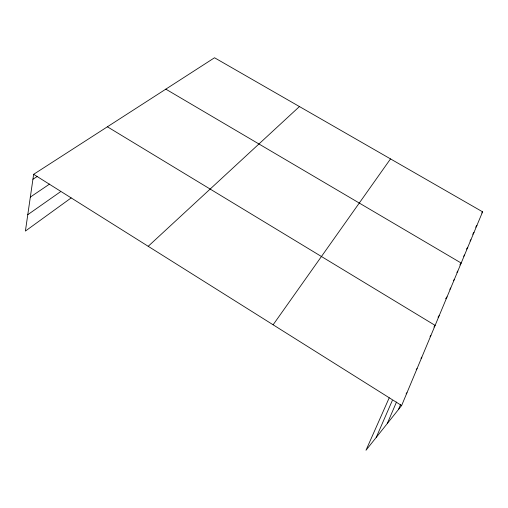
<?xml version="1.0" encoding="UTF-8"?>
<svg xmlns="http://www.w3.org/2000/svg" width="508" height="508" viewBox="0 0 508 508"><rect width="100%" height="100%" fill="white"/><g stroke="black" fill="none" stroke-linecap="round" stroke-linejoin="round"><path stroke-width="0.76" d="M389.204 397.821L366.001 450.24L401.625 405.549L482.6 211.83L214.535 57.76L33.642 174.314L25.4 231.064L71.139 197.942M398.507 409.461L400.602 404.476M387.274 423.545L396.488 402.044M376.238 437.394L392.341 400.456M273.114 324.796L390.512 158.902M481.755 213.023L482.6 211.83M475.653 227.178L476.942 225.355M472.681 234.264L473.989 232.429M470.059 240.957L470.935 239.725M466.458 249.111L467.792 247.256M463.645 256.267L464.541 255.029M459.829 264.928L461.188 263.049L165.818 89.154M456.908 272.351L457.829 271.094M453.428 280.664L454.355 279.4M449.834 289.255L450.767 287.985M445.637 298.774L447.053 296.863M438.01 317.202L439.242 315.544M433.883 327.05L435.127 325.393L107.398 126.797M430.022 336.702L430.867 335.591M420.999 358.267L421.856 357.149M416.223 369.672L417.087 368.554M406.102 393.84L406.984 392.722M148.203 246.304L299.441 106.559M27.781 214.687L60.395 191.808M30.334 197.085L49.581 184.067M32.925 179.254L37.459 176.308M33.642 174.314L401.625 405.549"/></g></svg>
